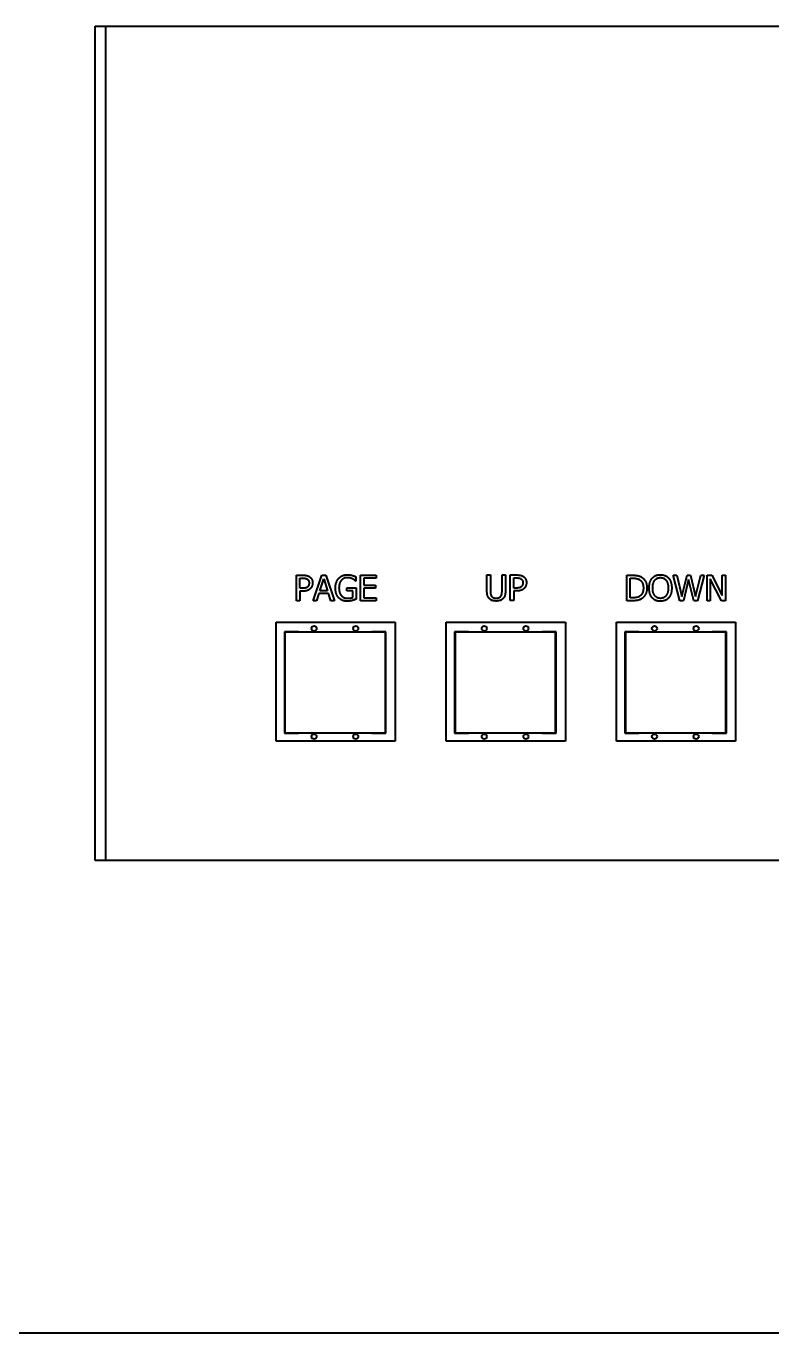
# Model space of a CAD drawing. Header units: millimetres. Extents: x 0 to 4205, y 0 to 2970.
# Drawn here: x 1784.8 to 1872.5, y 1009.8 to 1163.3 of the extents above; entities that cross this region are included whole.
import ezdxf

# ---------------------------------------------------------------- set-up
doc = ezdxf.new("R2010")
doc.units = ezdxf.units.MM
doc.header["$LTSCALE"] = 5
doc.layers.add('가시적인 것(ISO)', color=3, linetype='Continuous', lineweight=40)

msp = doc.modelspace()

# ---------------------------------------------------------------- linework, layer by layer
at = {"layer": '가시적인 것(ISO)'}
for p, q in [((1792.9536, 1065.3175), (1792.9536, 1163.3175)), ((1792.9536, 1163.3175), (1959.4536, 1163.3175)), ((1794.2036, 1065.3175), (1794.2036, 1163.3175)), ((1816.5979, 1098.8199), (1817.3515, 1098.8199)), ((1816.5979, 1095.8199), (1816.5979, 1098.8199)), ((1816.9966, 1098.4747), (1817.3272, 1098.4747)), ((1816.9966, 1097.2786), (1816.9966, 1098.4747)), ((1818.55, 1095.8199), (1819.5614, 1098.8199)), ((1819.3353, 1096.999), (1819.7972, 1098.4115)), ((1819.5614, 1098.8199), (1820.0525, 1098.8199)), ((1819.7972, 1098.4115), (1820.2616, 1096.999)), ((1820.0525, 1098.8199), (1821.0638, 1095.8199)), ((1823.5898, 1098.1343), (1823.5557, 1098.1343)), ((1823.5898, 1098.6157), (1823.5898, 1098.1343)), ((1824.1027, 1095.8199), (1824.1027, 1098.8199)), ((1824.1027, 1098.8199), (1825.9795, 1098.8199)), ((1824.5014, 1098.465), (1824.5014, 1097.6432)), ((1825.9795, 1098.465), (1824.5014, 1098.465)), ((1824.5014, 1097.6432), (1825.8799, 1097.6432)), ((1825.8799, 1097.6432), (1825.8799, 1097.2883)), ((1825.9795, 1098.8199), (1825.9795, 1098.465)), ((1838.9804, 1098.8491), (1839.3791, 1098.8491)), ((1838.9804, 1096.9771), (1838.9804, 1098.8491)), ((1839.3791, 1098.8491), (1839.3791, 1096.9771)), ((1840.7526, 1098.8491), (1841.1513, 1098.8491)), ((1840.7526, 1096.9674), (1840.7526, 1098.8491)), ((1841.1513, 1098.8491), (1841.1513, 1096.9771)), ((1841.7227, 1098.8491), (1842.4763, 1098.8491)), ((1841.7227, 1095.8491), (1841.7227, 1098.8491)), ((1842.1214, 1098.5039), (1842.452, 1098.5039)), ((1842.1214, 1097.3077), (1842.1214, 1098.5039)), ((1855.4115, 1098.8175), (1856.0946, 1098.8175)), ((1855.4115, 1095.8175), (1855.4115, 1098.8175)), ((1855.8102, 1098.4722), (1856.1141, 1098.4722)), ((1855.8102, 1096.1627), (1855.8102, 1098.4722)), ((1860.8791, 1098.8175), (1861.2899, 1098.8175)), ((1861.6449, 1095.8175), (1860.8791, 1098.8175)), ((1861.2899, 1098.8175), (1861.8928, 1096.3304)), ((1861.8928, 1096.3304), (1862.4909, 1098.8175)), ((1862.6805, 1098.3069), (1862.0873, 1095.8175)), ((1862.4909, 1098.8175), (1862.8969, 1098.8175)), ((1863.2907, 1095.8175), (1862.6805, 1098.3069)), ((1862.8969, 1098.8175), (1863.4998, 1096.3013)), ((1863.4998, 1096.3013), (1864.1003, 1098.8175)), ((1864.4917, 1098.8175), (1863.7381, 1095.8175)), ((1864.1003, 1098.8175), (1864.4917, 1098.8175)), ((1864.8491, 1098.8175), (1865.4155, 1098.8175)), ((1864.8491, 1095.8175), (1864.8491, 1098.8175)), ((1865.221, 1098.4042), (1865.221, 1095.8175)), ((1866.5484, 1095.8175), (1865.221, 1098.4042)), ((1865.4155, 1098.8175), (1866.6238, 1096.4423)), ((1866.6238, 1098.8175), (1866.9958, 1098.8175)), ((1866.6238, 1096.4423), (1866.6238, 1098.8175)), ((1866.9958, 1098.8175), (1866.9958, 1095.8175)), ((1817.2688, 1097.2786), (1816.9966, 1097.2786)), ((1816.9966, 1096.9382), (1816.9966, 1095.8199)), ((1817.3345, 1096.9382), (1816.9966, 1096.9382)), ((1819.2259, 1096.6586), (1818.9536, 1095.8199)), ((1820.371, 1096.6586), (1819.2259, 1096.6586)), ((1820.2616, 1096.999), (1819.3353, 1096.999)), ((1820.6432, 1095.8199), (1820.371, 1096.6586)), ((1822.5128, 1097.3296), (1823.6019, 1097.3296)), ((1822.5128, 1096.9795), (1822.5128, 1097.3296)), ((1823.2081, 1096.9795), (1822.5128, 1096.9795)), ((1823.2081, 1096.204), (1823.2081, 1096.9795)), ((1823.6019, 1097.3296), (1823.6019, 1096.0192)), ((1824.5014, 1097.2883), (1824.5014, 1096.1748)), ((1825.8799, 1097.2883), (1824.5014, 1097.2883)), ((1824.5014, 1096.1748), (1825.9795, 1096.1748)), ((1825.9795, 1096.1748), (1825.9795, 1095.8199)), ((1842.3936, 1097.3077), (1842.1214, 1097.3077)), ((1842.1214, 1096.9674), (1842.1214, 1095.8491)), ((1842.4593, 1096.9674), (1842.1214, 1096.9674)), ((1856.1141, 1096.1627), (1855.8102, 1096.1627)), ((1816.9966, 1095.8199), (1816.5979, 1095.8199)), ((1818.9536, 1095.8199), (1818.55, 1095.8199)), ((1821.0638, 1095.8199), (1820.6432, 1095.8199)), ((1825.9795, 1095.8199), (1824.1027, 1095.8199)), ((1842.1214, 1095.8491), (1841.7227, 1095.8491)), ((1856.1019, 1095.8175), (1855.4115, 1095.8175)), ((1862.0873, 1095.8175), (1861.6449, 1095.8175)), ((1863.7381, 1095.8175), (1863.2907, 1095.8175)), ((1865.221, 1095.8175), (1864.8491, 1095.8175)), ((1866.9958, 1095.8175), (1866.5484, 1095.8175)), ((1814.2036, 1079.3175), (1814.2036, 1093.3175)), ((1814.2036, 1093.3175), (1828.2036, 1093.3175)), ((1828.2036, 1093.3175), (1828.2036, 1079.3175)), ((1834.2036, 1079.3175), (1834.2036, 1093.3175)), ((1834.2036, 1093.3175), (1848.2036, 1093.3175)), ((1848.2036, 1093.3175), (1848.2036, 1079.3175)), ((1854.2036, 1079.3175), (1854.2036, 1093.3175)), ((1854.2036, 1093.3175), (1868.2036, 1093.3175)), ((1868.2036, 1093.3175), (1868.2036, 1079.3175)), ((1815.1753, 1092.1824), (1815.1753, 1080.2444)), ((1816.8263, 1092.1824), (1815.1753, 1092.1824)), ((1815.2443, 1092.1134), (1815.2443, 1080.3134)), ((1827.0443, 1092.1134), (1815.2443, 1092.1134)), ((1816.8263, 1092.1134), (1816.8263, 1092.1824)), ((1825.4623, 1092.1824), (1825.4623, 1092.1134)), ((1827.1133, 1092.1824), (1825.4623, 1092.1824)), ((1827.0443, 1080.3134), (1827.0443, 1092.1134)), ((1827.1133, 1080.2444), (1827.1133, 1092.1824)), ((1835.1753, 1092.1824), (1835.1753, 1080.2444)), ((1836.8263, 1092.1824), (1835.1753, 1092.1824)), ((1835.2443, 1092.1134), (1835.2443, 1080.3134)), ((1847.0443, 1092.1134), (1835.2443, 1092.1134)), ((1836.8263, 1092.1134), (1836.8263, 1092.1824)), ((1845.4623, 1092.1824), (1845.4623, 1092.1134)), ((1847.1133, 1092.1824), (1845.4623, 1092.1824)), ((1847.0443, 1080.3134), (1847.0443, 1092.1134)), ((1847.1133, 1080.2444), (1847.1133, 1092.1824)), ((1855.1753, 1092.1824), (1855.1753, 1080.2444)), ((1856.8263, 1092.1824), (1855.1753, 1092.1824)), ((1855.2443, 1092.1134), (1855.2443, 1080.3134)), ((1867.0443, 1092.1134), (1855.2443, 1092.1134)), ((1856.8263, 1092.1134), (1856.8263, 1092.1824)), ((1865.4623, 1092.1824), (1865.4623, 1092.1134)), ((1867.1133, 1092.1824), (1865.4623, 1092.1824)), ((1867.0443, 1080.3134), (1867.0443, 1092.1134)), ((1867.1133, 1080.2444), (1867.1133, 1092.1824)), ((1828.2036, 1079.3175), (1814.2036, 1079.3175)), ((1815.1753, 1080.2444), (1816.8263, 1080.2444)), ((1815.2443, 1080.3134), (1827.0443, 1080.3134)), ((1816.8263, 1080.2444), (1816.8263, 1080.3134)), ((1825.4623, 1080.3134), (1825.4623, 1080.2444)), ((1825.4623, 1080.2444), (1827.1133, 1080.2444)), ((1848.2036, 1079.3175), (1834.2036, 1079.3175)), ((1835.1753, 1080.2444), (1836.8263, 1080.2444)), ((1835.2443, 1080.3134), (1847.0443, 1080.3134)), ((1836.8263, 1080.2444), (1836.8263, 1080.3134)), ((1845.4623, 1080.3134), (1845.4623, 1080.2444)), ((1845.4623, 1080.2444), (1847.1133, 1080.2444)), ((1868.2036, 1079.3175), (1854.2036, 1079.3175)), ((1855.1753, 1080.2444), (1856.8263, 1080.2444)), ((1855.2443, 1080.3134), (1867.0443, 1080.3134)), ((1856.8263, 1080.2444), (1856.8263, 1080.3134)), ((1865.4623, 1080.3134), (1865.4623, 1080.2444)), ((1865.4623, 1080.2444), (1867.1133, 1080.2444)), ((1959.4536, 1065.3175), (1792.9536, 1065.3175)), ((1697.2036, 1009.8175), (2007.2036, 1009.8175))]:
    msp.add_line(p, q, dxfattribs=at)
for centre in [(1818.6678, 1092.5634), (1823.5573, 1092.5634), (1838.6678, 1092.5634), (1843.5573, 1092.5634), (1858.6678, 1092.5634), (1863.5573, 1092.5634), (1818.6678, 1079.8634), (1823.5573, 1079.8634), (1838.6678, 1079.8634), (1843.5573, 1079.8634), (1858.6678, 1079.8634), (1863.5573, 1079.8634)]:
    msp.add_circle(centre, 0.2999, dxfattribs=at)
for points in [[(1817.3272, 1098.4747), (1817.5144, 1098.4747), (1817.7672, 1098.4236), (1817.862, 1098.3604)], [(1817.3515, 1098.8199), (1817.6189, 1098.8199), (1817.9933, 1098.7324), (1818.1368, 1098.6327)], [(1817.862, 1098.3604), (1817.9714, 1098.2875), (1818.0784, 1098.059), (1818.0784, 1097.9034)], [(1818.0784, 1097.9034), (1818.0784, 1097.7599), (1817.9982, 1097.5484), (1817.9082, 1097.4585)], [(1818.1368, 1098.6327), (1818.3045, 1098.5184), (1818.4941, 1098.1659), (1818.4941, 1097.9155)], [(1818.4941, 1097.9155), (1818.4941, 1097.721), (1818.3556, 1097.371), (1818.2316, 1097.2494)], [(1821.1781, 1097.3223), (1821.1781, 1097.6846), (1821.3823, 1098.2583), (1821.5719, 1098.4625)], [(1821.5719, 1098.4625), (1821.7543, 1098.6594), (1822.2891, 1098.8734), (1822.6076, 1098.8734)], [(1822.5614, 1098.5282), (1822.1287, 1098.5282), (1821.5938, 1097.8766), (1821.5938, 1097.3345)], [(1823.1765, 1098.3872), (1823.0549, 1098.4479), (1822.7413, 1098.5282), (1822.5614, 1098.5282)], [(1822.6076, 1098.8734), (1822.7607, 1098.8734), (1823.0379, 1098.8296), (1823.1643, 1098.7907)], [(1823.1643, 1098.7907), (1823.2664, 1098.7616), (1823.5144, 1098.6546), (1823.5898, 1098.6157)], [(1823.5557, 1098.1343), (1823.4804, 1098.2), (1823.3223, 1098.3191), (1823.1765, 1098.3872)], [(1842.452, 1098.5039), (1842.6392, 1098.5039), (1842.892, 1098.4528), (1842.9868, 1098.3896)], [(1842.4763, 1098.8491), (1842.7437, 1098.8491), (1843.1181, 1098.7616), (1843.2616, 1098.6619)], [(1842.9868, 1098.3896), (1843.0962, 1098.3167), (1843.2032, 1098.0881), (1843.2032, 1097.9325)], [(1843.2032, 1097.9325), (1843.2032, 1097.7891), (1843.123, 1097.5776), (1843.033, 1097.4876)], [(1843.2616, 1098.6619), (1843.4293, 1098.5476), (1843.6189, 1098.1951), (1843.6189, 1097.9447)], [(1843.6189, 1097.9447), (1843.6189, 1097.7502), (1843.4804, 1097.4001), (1843.3564, 1097.2786)], [(1856.0946, 1098.8175), (1856.5176, 1098.8175), (1856.999, 1098.691), (1857.1692, 1098.5792)], [(1856.1141, 1098.4722), (1856.3839, 1098.4722), (1856.7462, 1098.3872), (1856.9066, 1098.2923)], [(1856.9066, 1098.2923), (1857.1327, 1098.1538), (1857.3612, 1097.6651), (1857.3612, 1097.3199)], [(1857.1692, 1098.5792), (1857.4585, 1098.3872), (1857.777, 1097.7526), (1857.777, 1097.315)], [(1858.0395, 1097.3175), (1858.0395, 1097.6943), (1858.2267, 1098.268), (1858.3993, 1098.4747)], [(1858.3993, 1098.4747), (1858.5744, 1098.674), (1859.063, 1098.8807), (1859.3645, 1098.8807)], [(1858.4552, 1097.3175), (1858.4552, 1097.6092), (1858.5817, 1098.0711), (1858.7008, 1098.2243)], [(1858.7008, 1098.2243), (1858.8248, 1098.3847), (1859.1505, 1098.5355), (1859.3669, 1098.5355)], [(1859.3645, 1098.8807), (1859.6708, 1098.8807), (1860.1619, 1098.6667), (1860.3321, 1098.4747)], [(1859.3669, 1098.5355), (1859.576, 1098.5355), (1859.9115, 1098.3799), (1860.0306, 1098.2243)], [(1860.0306, 1098.2243), (1860.1473, 1098.0735), (1860.2761, 1097.6141), (1860.2761, 1097.3175)], [(1860.3321, 1098.4747), (1860.5022, 1098.2753), (1860.6919, 1097.6919), (1860.6919, 1097.3175)], [(1817.9082, 1097.4585), (1817.811, 1097.3564), (1817.512, 1097.2786), (1817.2688, 1097.2786)], [(1818.2316, 1097.2494), (1818.076, 1097.0962), (1817.6554, 1096.9382), (1817.3345, 1096.9382)], [(1821.5695, 1096.153), (1821.3799, 1096.3523), (1821.1781, 1096.9406), (1821.1781, 1097.3223)], [(1822.6052, 1095.7616), (1822.2867, 1095.7616), (1821.7591, 1095.956), (1821.5695, 1096.153)], [(1821.5938, 1097.3345), (1821.5938, 1097.033), (1821.7348, 1096.5808), (1821.8685, 1096.4252)], [(1821.8685, 1096.4252), (1821.9974, 1096.2697), (1822.362, 1096.1068), (1822.5906, 1096.1068)], [(1822.5906, 1096.1068), (1822.7583, 1096.1068), (1823.0938, 1096.1554), (1823.2081, 1096.204)], [(1823.6019, 1096.0192), (1823.5265, 1095.9852), (1823.2688, 1095.8807), (1823.1594, 1095.8491)], [(1839.2672, 1096.063), (1839.1092, 1096.2186), (1838.9804, 1096.6562), (1838.9804, 1096.9771)], [(1840.0646, 1095.7859), (1839.7996, 1095.7859), (1839.4058, 1095.9244), (1839.2672, 1096.063)], [(1839.3791, 1096.9771), (1839.3791, 1096.768), (1839.4325, 1096.486), (1839.5079, 1096.3718)], [(1839.5079, 1096.3718), (1839.5881, 1096.2502), (1839.8653, 1096.1262), (1840.0646, 1096.1262)], [(1840.0646, 1096.1262), (1840.2518, 1096.1262), (1840.5436, 1096.2502), (1840.6238, 1096.3718)], [(1840.8645, 1096.063), (1840.721, 1095.922), (1840.3418, 1095.7859), (1840.0646, 1095.7859)], [(1840.6238, 1096.3718), (1840.6992, 1096.486), (1840.7526, 1096.7656), (1840.7526, 1096.9674)], [(1841.1513, 1096.9771), (1841.1513, 1096.6635), (1841.0249, 1096.2162), (1840.8645, 1096.063)], [(1843.033, 1097.4876), (1842.9358, 1097.3855), (1842.6368, 1097.3077), (1842.3936, 1097.3077)], [(1843.3564, 1097.2786), (1843.2008, 1097.1254), (1842.7802, 1096.9674), (1842.4593, 1096.9674)], [(1857.1643, 1096.0581), (1856.9358, 1095.9147), (1856.4666, 1095.8175), (1856.1019, 1095.8175)], [(1856.9431, 1096.362), (1856.7802, 1096.2478), (1856.3791, 1096.1627), (1856.1141, 1096.1627)], [(1857.3612, 1097.3199), (1857.3612, 1096.9698), (1857.1522, 1096.503), (1856.9431, 1096.362)], [(1857.777, 1097.315), (1857.777, 1096.9042), (1857.4439, 1096.2429), (1857.1643, 1096.0581)], [(1858.3969, 1096.1627), (1858.2243, 1096.362), (1858.0395, 1096.9479), (1858.0395, 1097.3175)], [(1859.3645, 1095.7543), (1859.0606, 1095.7543), (1858.5744, 1095.9609), (1858.3969, 1096.1627)], [(1859.3669, 1096.0995), (1858.9512, 1096.0995), (1858.4552, 1096.7267), (1858.4552, 1097.3175)], [(1860.3321, 1096.1627), (1860.1473, 1095.9536), (1859.6586, 1095.7543), (1859.3645, 1095.7543)], [(1860.2761, 1097.3175), (1860.2761, 1096.7267), (1859.7826, 1096.0995), (1859.3669, 1096.0995)], [(1860.6919, 1097.3175), (1860.6919, 1096.9528), (1860.5071, 1096.362), (1860.3321, 1096.1627)], [(1823.1594, 1095.8491), (1823.0112, 1095.8053), (1822.7729, 1095.7616), (1822.6052, 1095.7616)]]:
    msp.add_open_spline(points, degree=2, dxfattribs=at)

doc.saveas('drawing.dxf')
